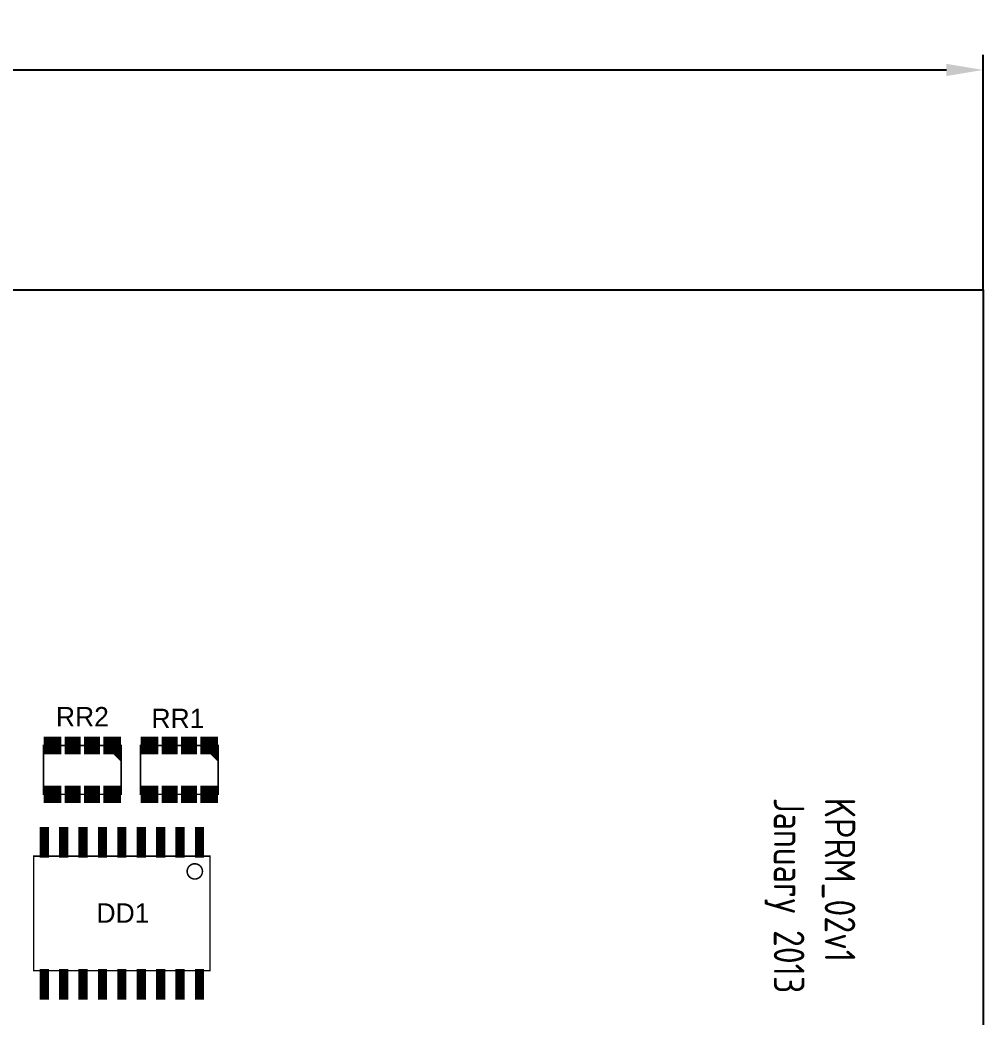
# Model space of a CAD drawing. Extents: x 51 to 816, y 111 to 274.
# Drawn here: x 275.6 to 354.4, y 191.9 to 273.6 of the extents above; entities that cross this region are included whole.
import ezdxf
from ezdxf.enums import TextEntityAlignment as Align

# ---------------------------------------------------------------- set-up
doc = ezdxf.new("R2010")
doc.units = 0
doc.header["$MEASUREMENT"] = 0
for name, color, linetype in [('BOARD', 7, 'Continuous'), ('TOP', 7, 'Continuous'), ('TOP_PIN', 7, 'Continuous')]:
    doc.layers.add(name, color=color, linetype=linetype)
doc.layers.add('РАЗМЕРЫ', color=7, linetype='Continuous', lineweight=0)
doc.styles.add('ГОСТ 2.304', font='CS_Gost2304.shx')
doc.dimstyles.new('ГОСТ', dxfattribs={"dimscale": 0, "dimtxt": 3, "dimasz": 3, "dimexe": 1.25, "dimexo": 0, "dimtad": 1, "dimtoh": 1, "dimdec": 3, "dimtxsty": 'ГОСТ 2.304', "dimcen": 5, "dimadec": 3, "dimazin": 2, "dimtfac": 0.75, "dimtdec": 4, "dimtmove": 1, "dimatfit": 3, "dimfxl": 1, "dimtolj": 1, "dimarcsym": 0})

# ---------------------------------------------------------------- blocks, each defined once
blk = doc.blocks.new('*D658')
at = {"layer": 'Defpoints', "color": 0}
for p in [(354.42, 269.484), (63.272, 251.484), (354.42, 251.484)]:
    blk.add_point(p, dxfattribs=at)
at = {"layer": 'РАЗМЕРЫ', "color": 0, "lineweight": -2}
for p, q in [((63.272, 251.484), (63.272, 270.734)), ((354.42, 251.484), (354.42, 270.734)), ((66.272, 269.484), (351.42, 269.484))]:
    blk.add_line(p, q, dxfattribs=at)
at = {"layer": 'РАЗМЕРЫ', "color": 0}
for points in [[(66.272, 269.984), (66.272, 268.984), (63.272, 269.484)], [(351.42, 268.984), (351.42, 269.984), (354.42, 269.484)]]:
    blk.add_solid(points, dxfattribs=at)
at = {"layer": 'РАЗМЕРЫ', "color": 0, "linetype": 'Continuous', "insert": (208.846, 271.609), "char_height": 3, "attachment_point": 5, "style": 'ГОСТ 2.304'}
blk.add_mtext('\\A1;233*', dxfattribs=at)

msp = doc.modelspace()

# ---------------------------------------------------------------- linework, layer by layer
at = {"layer": 'BOARD'}
msp.add_lwpolyline([(63.2722, 251.484), (354.4197, 251.484), (354.4197, 122.8965), (63.2722, 122.8965)], close=True, dxfattribs=at)
at = {"layer": 'TOP', "const_width": 0.125}
for points in [[(277.5222, 214.1778), (283.8722, 214.1778), (283.8722, 210.1778), (277.5222, 210.1778)], [(277.5972, 214.834), (278.9097, 214.834), (278.9097, 213.5215), (277.5972, 213.5215)], [(279.3097, 214.834), (280.4972, 214.834), (280.4972, 213.5215), (279.3097, 213.5215)], [(280.8972, 214.834), (282.0847, 214.834), (282.0847, 213.5215), (280.8972, 213.5215)], [(282.4847, 214.834), (283.7972, 214.834), (283.7972, 213.5215), (282.4847, 213.5215)], [(285.4597, 214.1778), (291.8097, 214.1778), (291.8097, 210.1778), (285.4597, 210.1778)], [(285.5347, 214.834), (286.8472, 214.834), (286.8472, 213.5215), (285.5347, 213.5215)], [(287.2472, 214.834), (288.4347, 214.834), (288.4347, 213.5215), (287.2472, 213.5215)], [(288.8347, 214.834), (290.0222, 214.834), (290.0222, 213.5215), (288.8347, 213.5215)], [(290.4222, 214.834), (291.7347, 214.834), (291.7347, 213.5215), (290.4222, 213.5215)], [(277.5972, 210.834), (278.9097, 210.834), (278.9097, 209.5215), (277.5972, 209.5215)], [(279.3097, 210.834), (280.4972, 210.834), (280.4972, 209.5215), (279.3097, 209.5215)], [(280.8972, 210.834), (282.0847, 210.834), (282.0847, 209.5215), (280.8972, 209.5215)], [(282.4847, 210.834), (283.7972, 210.834), (283.7972, 209.5215), (282.4847, 209.5215)], [(285.5347, 210.834), (286.8472, 210.834), (286.8472, 209.5215), (285.5347, 209.5215)], [(287.2472, 210.834), (288.4347, 210.834), (288.4347, 209.5215), (287.2472, 209.5215)], [(288.8347, 210.834), (290.0222, 210.834), (290.0222, 209.5215), (288.8347, 209.5215)], [(290.4222, 210.834), (291.7347, 210.834), (291.7347, 209.5215), (290.4222, 209.5215)], [(277.2722, 207.4278), (277.8972, 207.4278), (277.8972, 205.0528), (277.2722, 205.0528)], [(278.8597, 207.4278), (279.4847, 207.4278), (279.4847, 205.0528), (278.8597, 205.0528)], [(280.4472, 207.4278), (281.0722, 207.4278), (281.0722, 205.0528), (280.4472, 205.0528)], [(282.0347, 207.4278), (282.6597, 207.4278), (282.6597, 205.0528), (282.0347, 205.0528)], [(283.6222, 207.4278), (284.2472, 207.4278), (284.2472, 205.0528), (283.6222, 205.0528)], [(285.2097, 207.4278), (285.8347, 207.4278), (285.8347, 205.0528), (285.2097, 205.0528)], [(286.7972, 207.4278), (287.4222, 207.4278), (287.4222, 205.0528), (286.7972, 205.0528)], [(288.3847, 207.4278), (289.0097, 207.4278), (289.0097, 205.0528), (288.3847, 205.0528)], [(289.9722, 207.4278), (290.5972, 207.4278), (290.5972, 205.0528), (289.9722, 205.0528)], [(276.716, 205.1153), (291.1535, 205.1153), (291.1535, 195.7403), (276.716, 195.7403)], [(277.2722, 195.8028), (277.8972, 195.8028), (277.8972, 193.4278), (277.2722, 193.4278)], [(278.8597, 195.8028), (279.4847, 195.8028), (279.4847, 193.4278), (278.8597, 193.4278)], [(280.4472, 195.8028), (281.0722, 195.8028), (281.0722, 193.4278), (280.4472, 193.4278)], [(282.0347, 195.8028), (282.6597, 195.8028), (282.6597, 193.4278), (282.0347, 193.4278)], [(283.6222, 195.8028), (284.2472, 195.8028), (284.2472, 193.4278), (283.6222, 193.4278)], [(285.2097, 195.8028), (285.8347, 195.8028), (285.8347, 193.4278), (285.2097, 193.4278)], [(286.7972, 195.8028), (287.4222, 195.8028), (287.4222, 193.4278), (286.7972, 193.4278)], [(288.3847, 195.8028), (289.0097, 195.8028), (289.0097, 193.4278), (288.3847, 193.4278)], [(289.9722, 195.8028), (290.5972, 195.8028), (290.5972, 193.4278), (289.9722, 193.4278)]]:
    msp.add_lwpolyline(points, close=True, dxfattribs=at)
for points in [[(277.6785, 214.834), (277.6785, 213.5215)], [(277.8035, 214.834), (277.8035, 213.5215)], [(277.9285, 214.834), (277.9285, 213.5215)], [(278.0535, 214.834), (278.0535, 213.5215)], [(278.1785, 214.834), (278.1785, 213.5215)], [(278.3035, 214.834), (278.3035, 213.5215)], [(278.4285, 214.834), (278.4285, 213.5215)], [(278.5535, 214.834), (278.5535, 213.5215)], [(278.6785, 214.834), (278.6785, 213.5215)], [(278.8035, 214.834), (278.8035, 213.5215)], [(279.4285, 214.834), (279.4285, 213.5215)], [(279.5535, 214.834), (279.5535, 213.5215)], [(279.6785, 214.834), (279.6785, 213.5215)], [(279.8035, 214.834), (279.8035, 213.5215)], [(279.9285, 214.834), (279.9285, 213.5215)], [(280.0535, 214.834), (280.0535, 213.5215)], [(280.1785, 214.834), (280.1785, 213.5215)], [(280.3035, 214.834), (280.3035, 213.5215)], [(280.4285, 214.834), (280.4285, 213.5215)], [(280.9285, 214.834), (280.9285, 213.5215)], [(281.0535, 214.834), (281.0535, 213.5215)], [(281.1785, 214.834), (281.1785, 213.5215)], [(281.3035, 214.834), (281.3035, 213.5215)], [(281.4285, 214.834), (281.4285, 213.5215)], [(281.5535, 214.834), (281.5535, 213.5215)], [(281.6785, 214.834), (281.6785, 213.5215)], [(281.8035, 214.834), (281.8035, 213.5215)], [(281.9285, 214.834), (281.9285, 213.5215)], [(282.0535, 214.834), (282.0535, 213.5215)], [(282.5535, 214.834), (282.5535, 213.5215)], [(283.8722, 212.9278), (282.6222, 214.1778)], [(282.6785, 214.834), (282.6785, 213.5215)], [(283.8722, 213.0528), (282.7472, 214.1778)], [(282.8035, 214.834), (282.8035, 213.5215)], [(283.8722, 213.1778), (282.8722, 214.1778)], [(282.9285, 214.834), (282.9285, 213.5215)], [(283.8722, 213.3028), (282.9972, 214.1778)], [(283.0535, 214.834), (283.0535, 213.5215)], [(283.8722, 213.4278), (283.1222, 214.1778)], [(283.1785, 214.834), (283.1785, 213.5215)], [(283.8722, 213.5528), (283.2472, 214.1778)], [(283.3035, 214.834), (283.3035, 213.5215)], [(283.8722, 213.6778), (283.3722, 214.1778)], [(283.4285, 214.834), (283.4285, 213.5215)], [(283.8722, 213.8028), (283.4972, 214.1778)], [(283.5535, 214.834), (283.5535, 213.5215)], [(283.8722, 213.9278), (283.6222, 214.1778)], [(283.6785, 214.834), (283.6785, 213.5215)], [(283.8722, 214.0528), (283.7472, 214.1778)], [(285.5535, 214.834), (285.5535, 213.5215)], [(285.6785, 214.834), (285.6785, 213.5215)], [(285.8035, 214.834), (285.8035, 213.5215)], [(285.9285, 214.834), (285.9285, 213.5215)], [(286.0535, 214.834), (286.0535, 213.5215)], [(286.1785, 214.834), (286.1785, 213.5215)], [(286.3035, 214.834), (286.3035, 213.5215)], [(286.4285, 214.834), (286.4285, 213.5215)], [(286.5535, 214.834), (286.5535, 213.5215)], [(286.6785, 214.834), (286.6785, 213.5215)], [(286.8035, 214.834), (286.8035, 213.5215)], [(287.3035, 214.834), (287.3035, 213.5215)], [(287.4285, 214.834), (287.4285, 213.5215)], [(287.5535, 214.834), (287.5535, 213.5215)], [(287.6785, 214.834), (287.6785, 213.5215)], [(287.8035, 214.834), (287.8035, 213.5215)], [(287.9285, 214.834), (287.9285, 213.5215)], [(288.0535, 214.834), (288.0535, 213.5215)], [(288.1785, 214.834), (288.1785, 213.5215)], [(288.3035, 214.834), (288.3035, 213.5215)], [(288.4285, 214.834), (288.4285, 213.5215)], [(288.9285, 214.834), (288.9285, 213.5215)], [(289.0535, 214.834), (289.0535, 213.5215)], [(289.1785, 214.834), (289.1785, 213.5215)], [(289.3035, 214.834), (289.3035, 213.5215)], [(289.4285, 214.834), (289.4285, 213.5215)], [(289.5535, 214.834), (289.5535, 213.5215)], [(289.6785, 214.834), (289.6785, 213.5215)], [(289.8035, 214.834), (289.8035, 213.5215)], [(289.9285, 214.834), (289.9285, 213.5215)], [(290.4285, 214.834), (290.4285, 213.5215)], [(290.5535, 214.834), (290.5535, 213.5215)], [(291.8097, 212.9278), (290.5597, 214.1778)], [(290.6785, 214.834), (290.6785, 213.5215)], [(291.8097, 213.0528), (290.6847, 214.1778)], [(290.8035, 214.834), (290.8035, 213.5215)], [(291.8097, 213.1778), (290.8097, 214.1778)], [(290.9285, 214.834), (290.9285, 213.5215)], [(291.8097, 213.3028), (290.9347, 214.1778)], [(291.0535, 214.834), (291.0535, 213.5215)], [(291.8097, 213.4278), (291.0597, 214.1778)], [(291.1785, 214.834), (291.1785, 213.5215)], [(291.8097, 213.5528), (291.1847, 214.1778)], [(291.3035, 214.834), (291.3035, 213.5215)], [(291.8097, 213.6778), (291.3097, 214.1778)], [(291.4285, 214.834), (291.4285, 213.5215)], [(291.8097, 213.8028), (291.4347, 214.1778)], [(291.5535, 214.834), (291.5535, 213.5215)], [(291.8097, 213.9278), (291.5597, 214.1778)], [(291.6785, 214.834), (291.6785, 213.5215)], [(291.8097, 214.0528), (291.6847, 214.1778)], [(277.6785, 210.834), (277.6785, 209.5215)], [(277.8035, 210.834), (277.8035, 209.5215)], [(277.9285, 210.834), (277.9285, 209.5215)], [(278.0535, 210.834), (278.0535, 209.5215)], [(278.1785, 210.834), (278.1785, 209.5215)], [(278.3035, 210.834), (278.3035, 209.5215)], [(278.4285, 210.834), (278.4285, 209.5215)], [(278.5535, 210.834), (278.5535, 209.5215)], [(278.6785, 210.834), (278.6785, 209.5215)], [(278.8035, 210.834), (278.8035, 209.5215)], [(279.4285, 210.834), (279.4285, 209.5215)], [(279.5535, 210.834), (279.5535, 209.5215)], [(279.6785, 210.834), (279.6785, 209.5215)], [(279.8035, 210.834), (279.8035, 209.5215)], [(279.9285, 210.834), (279.9285, 209.5215)], [(280.0535, 210.834), (280.0535, 209.5215)], [(280.1785, 210.834), (280.1785, 209.5215)], [(280.3035, 210.834), (280.3035, 209.5215)], [(280.4285, 210.834), (280.4285, 209.5215)], [(280.9285, 210.834), (280.9285, 209.5215)], [(281.0535, 210.834), (281.0535, 209.5215)], [(281.1785, 210.834), (281.1785, 209.5215)], [(281.3035, 210.834), (281.3035, 209.5215)], [(281.4285, 210.834), (281.4285, 209.5215)], [(281.5535, 210.834), (281.5535, 209.5215)], [(281.6785, 210.834), (281.6785, 209.5215)], [(281.8035, 210.834), (281.8035, 209.5215)], [(281.9285, 210.834), (281.9285, 209.5215)], [(282.0535, 210.834), (282.0535, 209.5215)], [(282.5535, 210.834), (282.5535, 209.5215)], [(282.6785, 210.834), (282.6785, 209.5215)], [(282.8035, 210.834), (282.8035, 209.5215)], [(282.9285, 210.834), (282.9285, 209.5215)], [(283.0535, 210.834), (283.0535, 209.5215)], [(283.1785, 210.834), (283.1785, 209.5215)], [(283.3035, 210.834), (283.3035, 209.5215)], [(283.4285, 210.834), (283.4285, 209.5215)], [(283.5535, 210.834), (283.5535, 209.5215)], [(283.6785, 210.834), (283.6785, 209.5215)], [(285.5535, 210.834), (285.5535, 209.5215)], [(285.6785, 210.834), (285.6785, 209.5215)], [(285.8035, 210.834), (285.8035, 209.5215)], [(285.9285, 210.834), (285.9285, 209.5215)], [(286.0535, 210.834), (286.0535, 209.5215)], [(286.1785, 210.834), (286.1785, 209.5215)], [(286.3035, 210.834), (286.3035, 209.5215)], [(286.4285, 210.834), (286.4285, 209.5215)], [(286.5535, 210.834), (286.5535, 209.5215)], [(286.6785, 210.834), (286.6785, 209.5215)], [(286.8035, 210.834), (286.8035, 209.5215)], [(287.3035, 210.834), (287.3035, 209.5215)], [(287.4285, 210.834), (287.4285, 209.5215)], [(287.5535, 210.834), (287.5535, 209.5215)], [(287.6785, 210.834), (287.6785, 209.5215)], [(287.8035, 210.834), (287.8035, 209.5215)], [(287.9285, 210.834), (287.9285, 209.5215)], [(288.0535, 210.834), (288.0535, 209.5215)], [(288.1785, 210.834), (288.1785, 209.5215)], [(288.3035, 210.834), (288.3035, 209.5215)], [(288.4285, 210.834), (288.4285, 209.5215)], [(288.9285, 210.834), (288.9285, 209.5215)], [(289.0535, 210.834), (289.0535, 209.5215)], [(289.1785, 210.834), (289.1785, 209.5215)], [(289.3035, 210.834), (289.3035, 209.5215)], [(289.4285, 210.834), (289.4285, 209.5215)], [(289.5535, 210.834), (289.5535, 209.5215)], [(289.6785, 210.834), (289.6785, 209.5215)], [(289.8035, 210.834), (289.8035, 209.5215)], [(289.9285, 210.834), (289.9285, 209.5215)], [(290.4285, 210.834), (290.4285, 209.5215)], [(290.5535, 210.834), (290.5535, 209.5215)], [(290.6785, 210.834), (290.6785, 209.5215)], [(290.8035, 210.834), (290.8035, 209.5215)], [(290.9285, 210.834), (290.9285, 209.5215)], [(291.0535, 210.834), (291.0535, 209.5215)], [(291.1785, 210.834), (291.1785, 209.5215)], [(291.3035, 210.834), (291.3035, 209.5215)], [(291.4285, 210.834), (291.4285, 209.5215)], [(291.5535, 210.834), (291.5535, 209.5215)], [(291.6785, 210.834), (291.6785, 209.5215)], [(277.3035, 207.4278), (277.3035, 205.0528)], [(277.4285, 207.4278), (277.4285, 205.0528)], [(277.5535, 207.4278), (277.5535, 205.0528)], [(277.6785, 207.4278), (277.6785, 205.0528)], [(277.8035, 207.4278), (277.8035, 205.0528)], [(278.9285, 207.4278), (278.9285, 205.0528)], [(279.0535, 207.4278), (279.0535, 205.0528)], [(279.1785, 207.4278), (279.1785, 205.0528)], [(279.3035, 207.4278), (279.3035, 205.0528)], [(279.4285, 207.4278), (279.4285, 205.0528)], [(280.5535, 207.4278), (280.5535, 205.0528)], [(280.6785, 207.4278), (280.6785, 205.0528)], [(280.8035, 207.4278), (280.8035, 205.0528)], [(280.9285, 207.4278), (280.9285, 205.0528)], [(281.0535, 207.4278), (281.0535, 205.0528)], [(282.0535, 207.4278), (282.0535, 205.0528)], [(282.1785, 207.4278), (282.1785, 205.0528)], [(282.3035, 207.4278), (282.3035, 205.0528)], [(282.4285, 207.4278), (282.4285, 205.0528)], [(282.5535, 207.4278), (282.5535, 205.0528)], [(283.6785, 207.4278), (283.6785, 205.0528)], [(283.8035, 207.4278), (283.8035, 205.0528)], [(283.9285, 207.4278), (283.9285, 205.0528)], [(284.0535, 207.4278), (284.0535, 205.0528)], [(284.1785, 207.4278), (284.1785, 205.0528)], [(285.3035, 207.4278), (285.3035, 205.0528)], [(285.4285, 207.4278), (285.4285, 205.0528)], [(285.5535, 207.4278), (285.5535, 205.0528)], [(285.6785, 207.4278), (285.6785, 205.0528)], [(285.8035, 207.4278), (285.8035, 205.0528)], [(286.8035, 207.4278), (286.8035, 205.0528)], [(286.9285, 207.4278), (286.9285, 205.0528)], [(287.0535, 207.4278), (287.0535, 205.0528)], [(287.1785, 207.4278), (287.1785, 205.0528)], [(287.3035, 207.4278), (287.3035, 205.0528)], [(288.4285, 207.4278), (288.4285, 205.0528)], [(288.5535, 207.4278), (288.5535, 205.0528)], [(288.6785, 207.4278), (288.6785, 205.0528)], [(288.8035, 207.4278), (288.8035, 205.0528)], [(288.9285, 207.4278), (288.9285, 205.0528)], [(290.0535, 207.4278), (290.0535, 205.0528)], [(290.1785, 207.4278), (290.1785, 205.0528)], [(290.3035, 207.4278), (290.3035, 205.0528)], [(290.4285, 207.4278), (290.4285, 205.0528)], [(290.5535, 207.4278), (290.5535, 205.0528)], [(277.3035, 195.8028), (277.3035, 193.4278)], [(277.4285, 195.8028), (277.4285, 193.4278)], [(277.5535, 195.8028), (277.5535, 193.4278)], [(277.6785, 195.8028), (277.6785, 193.4278)], [(277.8035, 195.8028), (277.8035, 193.4278)], [(278.9285, 195.8028), (278.9285, 193.4278)], [(279.0535, 195.8028), (279.0535, 193.4278)], [(279.1785, 195.8028), (279.1785, 193.4278)], [(279.3035, 195.8028), (279.3035, 193.4278)], [(279.4285, 195.8028), (279.4285, 193.4278)], [(280.5535, 195.8028), (280.5535, 193.4278)], [(280.6785, 195.8028), (280.6785, 193.4278)], [(280.8035, 195.8028), (280.8035, 193.4278)], [(280.9285, 195.8028), (280.9285, 193.4278)], [(281.0535, 195.8028), (281.0535, 193.4278)], [(282.0535, 195.8028), (282.0535, 193.4278)], [(282.1785, 195.8028), (282.1785, 193.4278)], [(282.3035, 195.8028), (282.3035, 193.4278)], [(282.4285, 195.8028), (282.4285, 193.4278)], [(282.5535, 195.8028), (282.5535, 193.4278)], [(283.6785, 195.8028), (283.6785, 193.4278)], [(283.8035, 195.8028), (283.8035, 193.4278)], [(283.9285, 195.8028), (283.9285, 193.4278)], [(284.0535, 195.8028), (284.0535, 193.4278)], [(284.1785, 195.8028), (284.1785, 193.4278)], [(285.3035, 195.8028), (285.3035, 193.4278)], [(285.4285, 195.8028), (285.4285, 193.4278)], [(285.5535, 195.8028), (285.5535, 193.4278)], [(285.6785, 195.8028), (285.6785, 193.4278)], [(285.8035, 195.8028), (285.8035, 193.4278)], [(286.8035, 195.8028), (286.8035, 193.4278)], [(286.9285, 195.8028), (286.9285, 193.4278)], [(287.0535, 195.8028), (287.0535, 193.4278)], [(287.1785, 195.8028), (287.1785, 193.4278)], [(287.3035, 195.8028), (287.3035, 193.4278)], [(288.4285, 195.8028), (288.4285, 193.4278)], [(288.5535, 195.8028), (288.5535, 193.4278)], [(288.6785, 195.8028), (288.6785, 193.4278)], [(288.8035, 195.8028), (288.8035, 193.4278)], [(288.9285, 195.8028), (288.9285, 193.4278)], [(290.0535, 195.8028), (290.0535, 193.4278)], [(290.1785, 195.8028), (290.1785, 193.4278)], [(290.3035, 195.8028), (290.3035, 193.4278)], [(290.4285, 195.8028), (290.4285, 193.4278)], [(290.5535, 195.8028), (290.5535, 193.4278)]]:
    msp.add_lwpolyline(points, dxfattribs=at)
msp.add_lwpolyline([(289.9035, 203.2403, 1), (289.9035, 204.4903, 1)], format="xyb", close=True, dxfattribs=at)

# ---------------------------------------------------------------- texts
at = {"layer": 'TOP', "width": 1.019685}
for s, p in [('RR2', (280.7053, 215.7384)), ('RR1', (288.5228, 215.5942)), ('DD1', (284.0228, 199.6617))]:
    msp.add_text(s, height=1.5875, dxfattribs=at).set_placement(p, align=Align.CENTER)
at = {"layer": 'TOP_PIN', "linetype": 'Continuous', "insert": (343.9636, 209.8917), "char_height": 2.5, "width": 29.065462, "attachment_point": 1, "rotation": 270, "style": 'ГОСТ 2.304'}
msp.add_mtext('KPRM_02v1\\PJanuary 2013', dxfattribs=at)

# ---------------------------------------------------------------- dimensions: what is measured, and where the dimension line sits
at = {"layer": 'РАЗМЕРЫ'}
dim = msp.add_linear_dim(base=(354.4197, 269.484), p1=(63.2722, 251.484), p2=(354.4197, 251.484), dimstyle='ГОСТ', override={"dimscale": 1, "dimdec": 0, "dimlfac": 0.8, "dimpost": '*', "dimtxsty": 'ГОСТ 2.304', "dimsah": 1, "dimtolj": 1}, dxfattribs=at)
dim.commit()
dim.dimension.update_dxf_attribs({"geometry": '*D658', "text_midpoint": (208.846, 271.609)})

doc.saveas('drawing.dxf')
